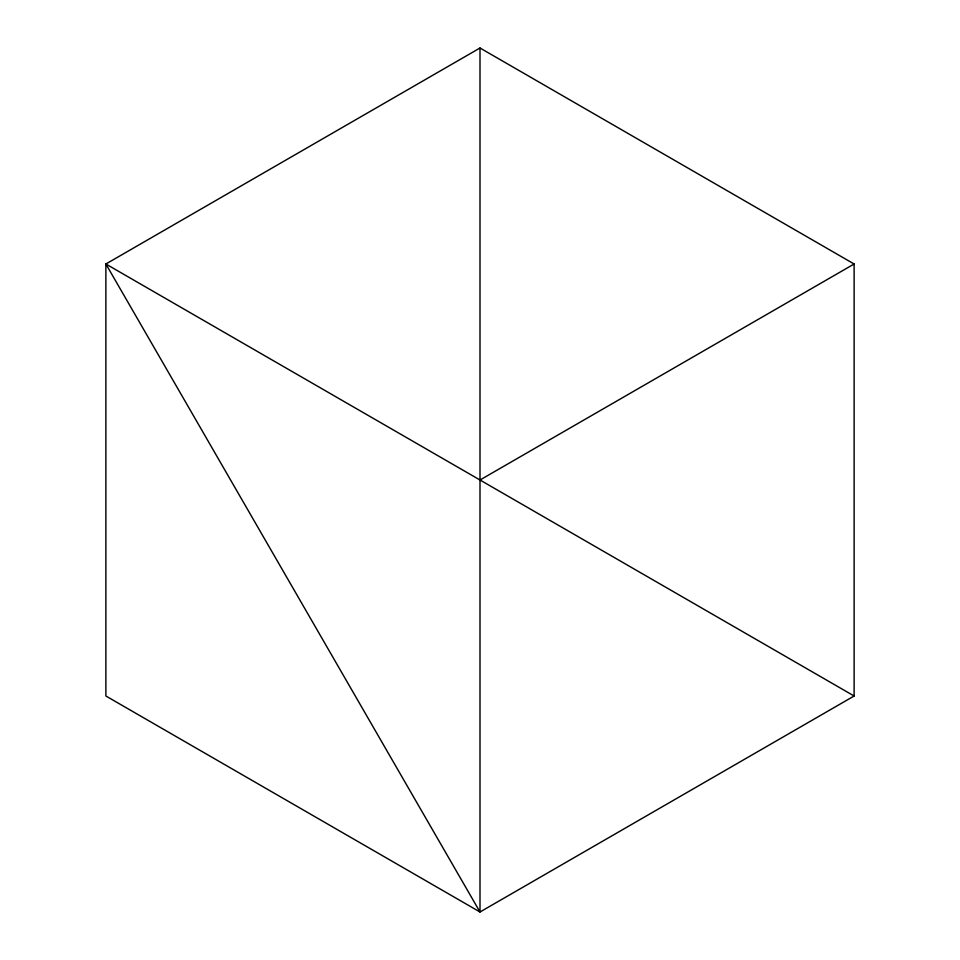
<?xml version="1.0" encoding="UTF-8"?>
<svg xmlns="http://www.w3.org/2000/svg" width="960" height="960" viewBox="0 0 960 960"><rect width="100%" height="100%" fill="white"/><g stroke="black" fill="none" stroke-linecap="round" stroke-linejoin="round"><path stroke-width="1.44" d="M480 48L105.876 264L105.876 696L480 912L854.124 696L854.124 264L480 48L480 912L105.876 264L854.124 696M480 480L854.124 264"/></g></svg>
